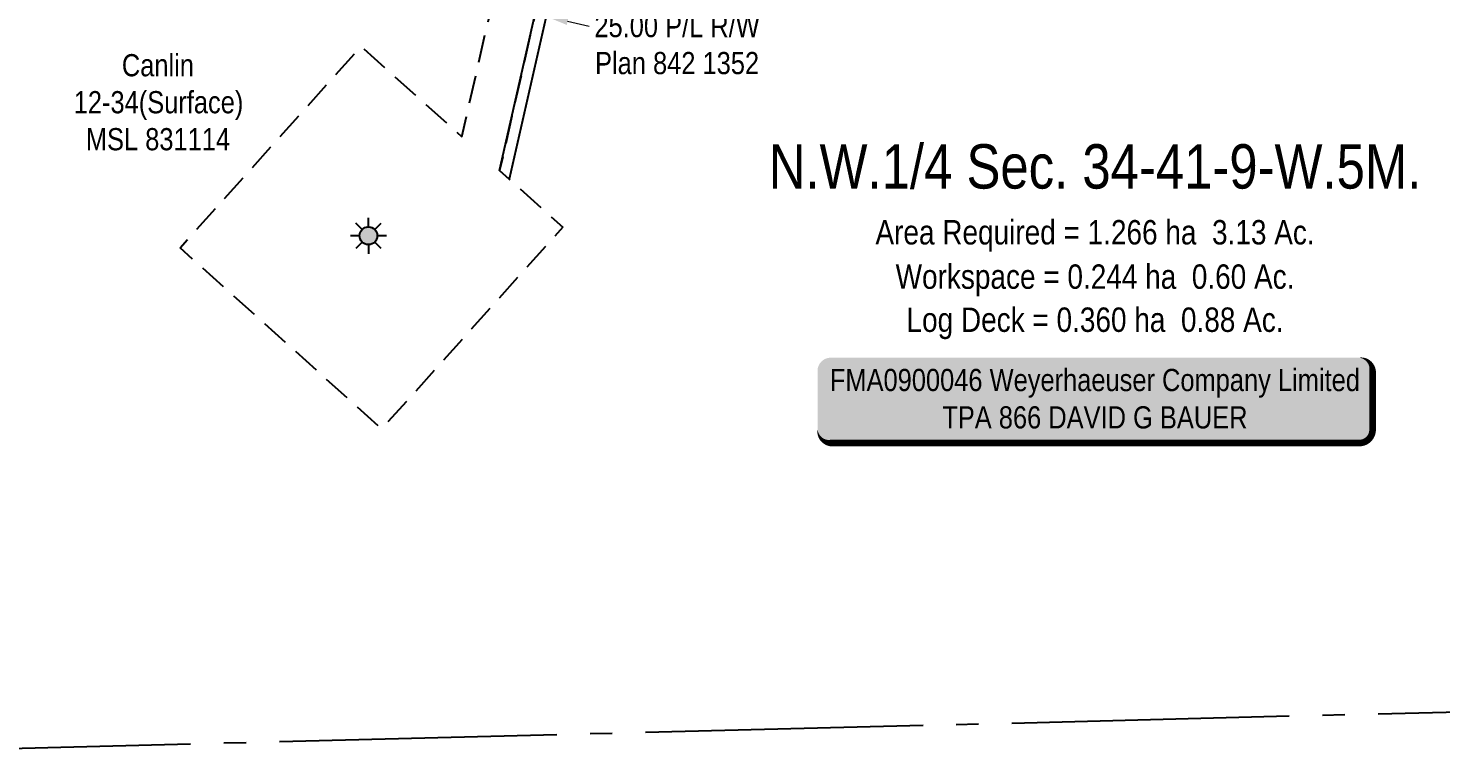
# Model space of a CAD drawing. Extents: x 616011 to 624727, y 5824635 to 5831187.
# Drawn here: x 620356 to 620992, y 5826368 to 5826693 of the extents above; entities that cross this region are included whole.
import ezdxf
from ezdxf.enums import TextEntityAlignment as Align

# ---------------------------------------------------------------- set-up
doc = ezdxf.new("R2010")
doc.units = 0
doc.header["$LTSCALE"] = 5
doc.header["$PDSIZE"] = 0.5
doc.linetypes.add('foc-ACCESSROAD', pattern=[3.75, 2.5, -1.25])
doc.linetypes.add('foc-QUARTERLINE', pattern=[33, 25, -3, 2, -3])
doc.layers.get('Defpoints').update_dxf_attribs({"color": 9})
for name, color, linetype in [('AS-SURFACE IMPACT', 7, 'Continuous'), ('C-RW', 13, 'Continuous'), ('C-SYMBOL', 7, 'Continuous'), ('C-WS', 13, 'foc-ACCESSROAD'), ('C-WS-S', 13, 'Continuous'), ('L-AREAREQUIRED', 7, 'Continuous'), ('L-AREAWORK', 7, 'Continuous'), ('L-QSEC', 8, 'foc-QUARTERLINE')]:
    doc.layers.add(name, color=color, linetype=linetype)
doc.layers.add('C-RW-T', color=13, linetype='Continuous', lineweight=9)
doc.layers.add('C-WS-T', color=13, linetype='Continuous', lineweight=9)
doc.styles.add('100L', font='ARIALN.TTF', dxfattribs={"height": 11})
doc.styles.add('175L', font='ARIALN.TTF', dxfattribs={"height": 20})
doc.styles.add('80', font='ARIALN.TTF', dxfattribs={"height": 10})
doc.styles.add('80CG', font='ARIALN.TTF', dxfattribs={"height": 10})
doc.styles.add('80L', font='ARIALN.TTF', dxfattribs={"height": 10})
doc.dimstyles.new('Compass 5 000', dxfattribs={"dimscale": 5, "dimtxt": 9, "dimasz": 2, "dimexe": 0.2, "dimexo": 0.0625, "dimgap": 0.5, "dimtad": 0, "dimtih": 1, "dimtoh": 1, "dimzin": 0, "dimdsep": 46, "dimtxsty": '80CG', "dimcen": 0.1, "dimse1": 1, "dimse2": 1, "dimclrd": 256, "dimclrt": 256, "dimaunit": 1, "dimadec": 4, "dimazin": 0, "dimtfac": 0.06, "dimtofl": 0, "dimtmove": 0, "dimatfit": 1, "dimfxl": 0.2, "dimtolj": 1, "dimtzin": 0, "dimlwd": -1, "dimarcsym": 0})

# ---------------------------------------------------------------- blocks, each defined once
blk = doc.blocks.new('*U29')
h = blk.add_hatch(color=255)
edge = h.paths.add_edge_path()
edge.add_line((-119, -20), (119, -20))
edge.add_arc((119, -14), 6, 270, 360)
edge.add_line((125, -14), (125, 12.5))
edge.add_arc((119, 12.5), 6, 0, 90)
edge.add_line((119, 18.5), (-119, 18.5))
edge.add_arc((-119, 12.5), 6, 90, 180)
edge.add_line((-125, 12.5), (-125, -14))
edge.add_arc((-119, -14), 6, 180, 270)
at = {"color": 44, "flags": 128}
blk.add_lwpolyline([(-119, -20, 3, 3, 0), (119, -20, 3, 3, 0.414214), (125, -14, 3, 3, 0), (125, 12.5, 3, 0, 0.414214), (119, 18.5, 0, 0, 0), (-119, 18.5, 0, 0, 0.414214), (-125, 12.5, 0, 0, 0), (-125, -14, 0, 3, 0.414214)], format="xyseb", close=True, dxfattribs=at)
at = {"color": 44, "style": '80'}
blk.add_attdef('ENTER_TEXT_001', (-35.99, -5), '', height=10, dxfattribs=at)
blk = doc.blocks.new('*D257')
at = {"layer": 'C-RW-T', "transparency": 16777216}
for p, q in [((620554.74, 5826706.38), (620544.98, 5826708.6)), ((620598.56, 5826696.43), (620608.32, 5826694.21))]:
    blk.add_line(p, q, dxfattribs=at)
for points in [[(620555.11, 5826708.01), (620554.37, 5826704.76), (620564.49, 5826704.17)], [(620598.93, 5826698.05), (620598.2, 5826694.8), (620588.81, 5826698.64)]]:
    blk.add_solid(points, dxfattribs=at)
at = {"layer": 'Defpoints', "color": 0, "transparency": 16777216}
for p in [(620564.64, 5826704.83), (620588.81, 5826698.64), (620588.96, 5826699.3)]:
    blk.add_point(p, dxfattribs=at)
at = {"layer": 'C-RW-T', "transparency": 16777216, "insert": (620647.86, 5826694.21), "char_height": 10, "attachment_point": 5, "style": '80CG'}
blk.add_mtext('\\A1;Canlin\\P25.00 P/L R/W\\PPlan 842 1352', dxfattribs=at)
blk = doc.blocks.new('GAS')
h = blk.add_hatch(color=255)
h.dxf.hatch_style = 1
edge = h.paths.add_edge_path()
edge.add_arc((0, 0), 0.9, 0, 360)
for p, q in [((0, 0.81), (0, 1.62)), ((-0.81, 0), (-1.62, 0)), ((-0.57, 0.57), (-1.14, 1.14)), ((0.57, 0.57), (1.14, 1.14)), ((1.62, 0), (0.81, 0)), ((-0.57, -0.57), (-1.14, -1.14)), ((0, -0.81), (0, -1.62)), ((1.14, -1.14), (0.57, -0.57))]:
    blk.add_line(p, q)
blk.add_circle((0, 0), 0.8)

msp = doc.modelspace()

# ---------------------------------------------------------------- linework, layer by layer
at = {"layer": 'C-RW'}
msp.add_lwpolyline([(620602.964, 5826760.957), (620572.169, 5826625.349), (620567.906, 5826629.172), (620598.37, 5826763.319), (620753.001, 5826937.256), (620756.52, 5826941.138), (620760.557, 5826938.239), (620756.311, 5826934.319), (620692.597, 5826862.614), (620602.964, 5826760.957)], close=True, dxfattribs=at)
at = {"layer": 'C-WS', "flags": 128}
msp.add_lwpolyline([(620598.37, 5826763.319), (620567.906, 5826629.172), (620572.169, 5826625.349), (620596.378, 5826603.632), (620514.866, 5826512.764), (620423.998, 5826594.274), (620505.51, 5826685.143), (620550.943, 5826644.388), (620580.031, 5826772.756), (620736.707, 5826949.01), (620740.155, 5826952.894), (620741.778, 5826954.721), (620758.209, 5826943.003), (620756.52, 5826941.138), (620753.001, 5826937.256), (620598.37, 5826763.319)], close=True, dxfattribs=at)
at = {"layer": 'L-QSEC'}
msp.add_line((620303.776, 5826367.653), (621104.708, 5826387.906), dxfattribs=at)

# ---------------------------------------------------------------- block references
at = {"layer": 'AS-SURFACE IMPACT'}
ref = msp.add_blockref('*U29', (620836.12, 5826526.347), dxfattribs=at)
ref.add_attrib('ENTER_TEXT_001', 'FMA0900046 Weyerhaeuser Company Limited', (620716.665, 5826529.765), dxfattribs={"layer": '0', "color": 44, "height": 10, "style": '80'})
ref.add_attrib('ENTER_TEXT_002', 'TPA 866 DAVID G BAUER', (620767.303, 5826512.921), dxfattribs={"layer": '0', "color": 44, "height": 10, "style": '80'})
at = {"layer": 'C-WS-S', "color": 3, "xscale": 4.999999999999979, "yscale": 4.999999999999979, "zscale": 4.999999999999979}
msp.add_blockref('GAS', (620508.835, 5826599.778), dxfattribs=at)

# ---------------------------------------------------------------- texts
at = {"layer": 'C-SYMBOL', "color": 3, "style": '175L'}
msp.add_text('N.W.1/4 Sec. 34-41-9-W.5M.', height=19.99238, dxfattribs=at).set_placement((620836.12, 5826615.047), align=Align.BOTTOM_CENTER)
at = {"layer": 'C-WS-T', "insert": (620375.421, 5826681.643), "char_height": 10, "attachment_point": 1, "style": '80L'}
msp.add_mtext_dynamic_manual_height_columns('\\pi22.36;Canlin\\P\\pi0.67836;12-34(Surface)\\P\\pi6.1456;MSL 831114', width=75.83831, gutter_width=50, heights=[0], dxfattribs=at)
at = {"layer": 'L-AREAREQUIRED', "color": 5, "style": '100L'}
msp.add_text('Area Required = 1.266 ha  3.13 Ac.', height=10.99581, dxfattribs=at).set_placement((620836.12, 5826592.555), align=Align.BOTTOM_CENTER)
at = {"layer": 'L-AREAWORK', "color": 5, "style": '100L'}
for s, p in [('Workspace = 0.244 ha  0.60 Ac.', (620836.12, 5826572.563)), ('Log Deck = 0.360 ha  0.88 Ac.', (620836.12, 5826553.146))]:
    msp.add_text(s, height=10.99581, dxfattribs=at).set_placement(p, align=Align.BOTTOM_CENTER)

# ---------------------------------------------------------------- dimensions: what is measured, and where the dimension line sits
at = {"layer": 'C-RW-T'}
dim = msp.add_aligned_dim(p1=(620564.638, 5826704.825), p2=(620588.963, 5826699.302), distance=-0.676, text='Canlin\\P25.00 P/L R/W\\PPlan 842 1352', dimstyle='Compass 5 000', override={"dimtxt": 10}, dxfattribs=at)
dim.commit()
dim.dimension.update_dxf_attribs({"geometry": '*D257', "text_midpoint": (620647.856, 5826694.214)})

doc.saveas('drawing.dxf')
